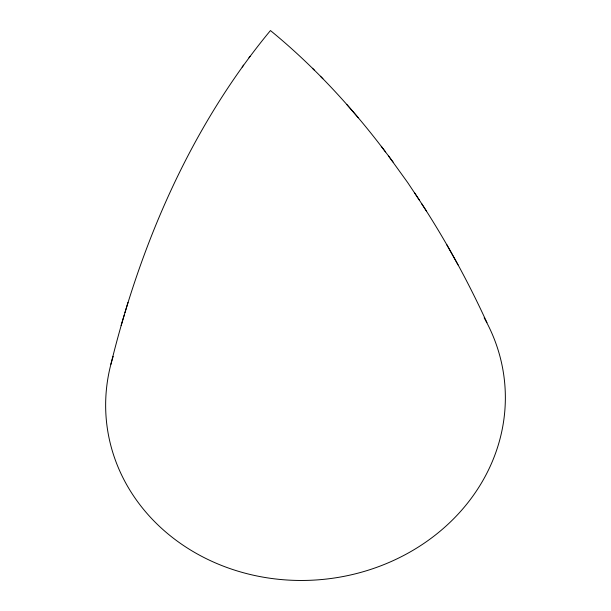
<?xml version="1.0" encoding="UTF-8"?>
<svg xmlns="http://www.w3.org/2000/svg" width="611" height="611" viewBox="0 0 611 611"><rect width="100%" height="100%" fill="white"/><g stroke="black" fill="none" stroke-linecap="round" stroke-linejoin="round"><path stroke-width="0.92" d="M110.904 364.286C140.423 243.904 190.922 126.576 270.444 30.55C313.703 65.942 351.844 107.33 385.48 151.887M121.115 325.51L124.27 314.963M124.942 312.672L128.005 302.422M242.162 67.05L243.598 65.11M248.96 57.762L250.052 56.288M312.465 68.264L314.566 70.372M320.408 76.238L322.906 78.743M358.283 117.755L346.933 104.641M388.604 156.095L407.713 182.597L419.467 200.286M381.279 146.327L393.072 162.014M421.628 203.639C446.343 241.597 468.064 281.503 486.959 322.661M414.762 193.061L426.547 211.185M458.044 264.891L446.672 244.499M484.141 317.781A200.034 178.855 -5.4 0 1 324.433 579.266A200.034 178.855 -5.4 0 1 113.165 356.389"/></g></svg>
